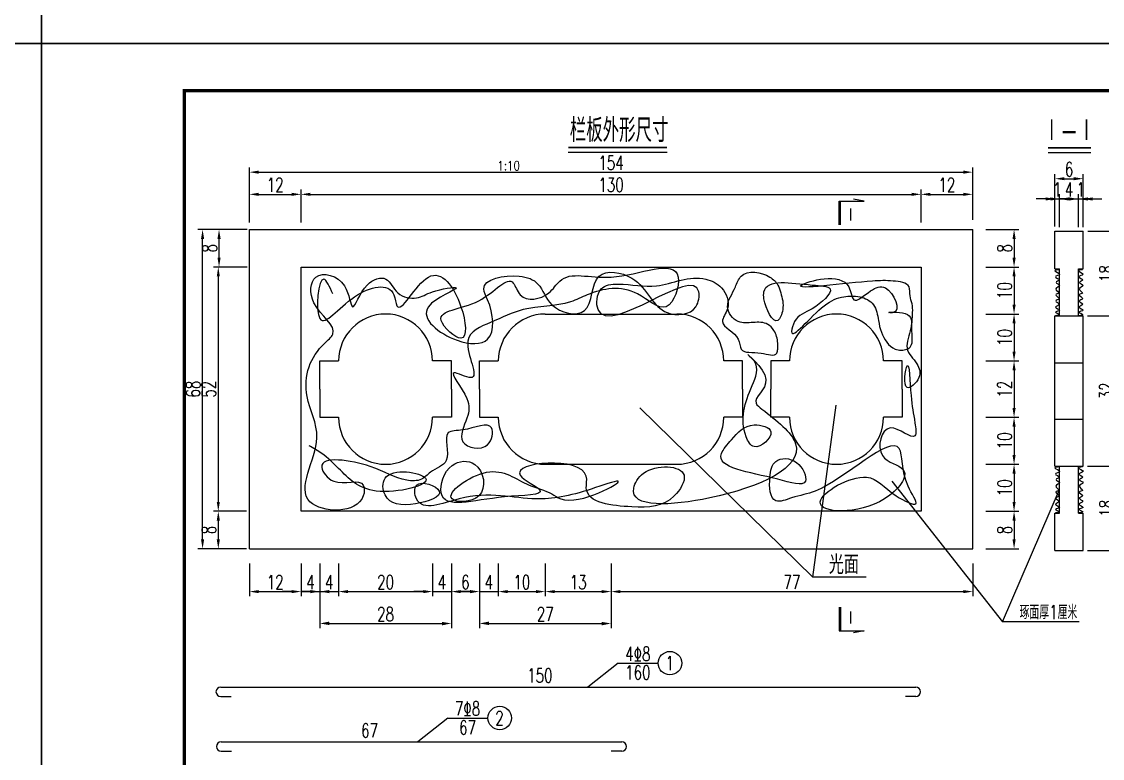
# Model space of a CAD drawing. Header units: millimetres. Extents: x -51 to 12129, y -1309 to -715.
# Drawn here: x 10025.1 to 10255.2, y -1163.9 to -1007 of the extents above; entities that cross this region are included whole.
import ezdxf
from ezdxf.enums import TextEntityAlignment as Align

# ---------------------------------------------------------------- set-up
doc = ezdxf.new("R2010")
doc.units = ezdxf.units.MM
doc.header["$LTSCALE"] = 0.25
for name, color, linetype in [('10', 1, 'Continuous'), ('DIMENSION', 2, 'Continuous'), ('图框', 7, 'Continuous'), ('尺寸标注', 2, 'Continuous'), ('文字', 7, 'Continuous'), ('标注', 4, 'Continuous'), ('钢筋', 6, 'Continuous')]:
    doc.layers.add(name, color=color, linetype=linetype)
doc.layers.add('TEXT', color=7, linetype='Continuous', lineweight=18)
doc.styles.get("Standard").update_dxf_attribs({"font": 'simplex1.shx', "width": 0.7, "bigfont": 'hztxt.shx'})
doc.styles.add('TEXT', font='simplex1.shx', dxfattribs={"width": 0.7, "bigfont": 'hztxt.shx'})
doc.dimstyles.new('比例：1：10', dxfattribs={"dimscale": 0, "dimtxt": 3, "dimasz": 2, "dimexe": 1, "dimexo": 1, "dimgap": 0.5, "dimtad": 1, "dimdec": 1, "dimzin": 9, "dimdsep": 46, "dimtxsty": 'Standard', "dimcen": 0.5, "dimclrd": 256, "dimclre": 256, "dimclrt": 256, "dimadec": 1, "dimazin": 2, "dimtfac": 1, "dimtdec": 1, "dimtix": 1, "dimtmove": 2, "dimatfit": 3, "dimfxl": 0, "dimtolj": 1, "dimtzin": 0, "dimlwd": -1, "dimlwe": -1, "dimarcsym": 0})

# ---------------------------------------------------------------- blocks, each defined once
blk = doc.blocks.new('DIM')
blk.add_lwpolyline([(-1, -0.1, 0.2, 0, 0), (0, 0, 0, 0, 0)], format="xyseb")
blk = doc.blocks.new('*D1699')
at = {"layer": 'Defpoints', "color": 0}
for p in [(10084.61, -1043.74), (10073.61, -1051.23), (10084.61, -1059.23)]:
    blk.add_point(p, dxfattribs=at)
at = {"layer": '标注'}
for p, q in [((10073.61, -1049.74), (10073.61, -1042.74)), ((10075.61, -1043.74), (10082.61, -1043.74)), ((10084.61, -1049.74), (10084.61, -1042.74))]:
    blk.add_line(p, q, dxfattribs=at)
for points in [[(10075.61, -1043.41), (10075.61, -1044.07), (10073.61, -1043.74)], [(10082.61, -1043.41), (10082.61, -1044.07), (10084.61, -1043.74)]]:
    blk.add_solid(points, dxfattribs=at)
at = {"layer": '标注', "insert": (10079.11, -1041.74), "char_height": 3, "attachment_point": 5}
blk.add_mtext('\\A1;12', dxfattribs=at)
blk = doc.blocks.new('*D1700')
at = {"layer": 'Defpoints', "color": 0}
for p in [(10216.61, -1043.74), (10084.61, -1059.23), (10216.61, -1059.23)]:
    blk.add_point(p, dxfattribs=at)
at = {"layer": '标注'}
for p, q in [((10084.61, -1049.74), (10084.61, -1042.74)), ((10086.61, -1043.74), (10214.61, -1043.74)), ((10216.61, -1049.74), (10216.61, -1042.74))]:
    blk.add_line(p, q, dxfattribs=at)
for points in [[(10086.61, -1043.41), (10086.61, -1044.07), (10084.61, -1043.74)], [(10214.61, -1043.41), (10214.61, -1044.07), (10216.61, -1043.74)]]:
    blk.add_solid(points, dxfattribs=at)
at = {"layer": '标注', "insert": (10150.61, -1041.74), "char_height": 3, "attachment_point": 5}
blk.add_mtext('\\A1;130', dxfattribs=at)
blk = doc.blocks.new('*D1525')
at = {"layer": 'Defpoints', "color": 0}
for p in [(10227.61, -1043.74), (10227.61, -1050.16), (10216.61, -1059.23)]:
    blk.add_point(p, dxfattribs=at)
at = {"layer": '标注'}
for p, q in [((10216.61, -1049.74), (10216.61, -1042.74)), ((10218.61, -1043.74), (10225.61, -1043.74)), ((10227.61, -1049.16), (10227.61, -1042.74))]:
    blk.add_line(p, q, dxfattribs=at)
for points in [[(10218.61, -1043.41), (10218.61, -1044.07), (10216.61, -1043.74)], [(10225.61, -1043.41), (10225.61, -1044.07), (10227.61, -1043.74)]]:
    blk.add_solid(points, dxfattribs=at)
at = {"layer": '标注', "insert": (10222.11, -1041.74), "char_height": 3, "attachment_point": 5}
blk.add_mtext('\\A1;12', dxfattribs=at)
blk = doc.blocks.new('*D1526')
at = {"layer": 'Defpoints', "color": 0}
for p in [(10227.61, -1039.02), (10073.61, -1051.23), (10227.61, -1051.23)]:
    blk.add_point(p, dxfattribs=at)
at = {"layer": '标注'}
for p, q in [((10073.61, -1045.02), (10073.61, -1038.02)), ((10075.61, -1039.02), (10225.61, -1039.02)), ((10227.61, -1045.02), (10227.61, -1038.02))]:
    blk.add_line(p, q, dxfattribs=at)
for points in [[(10075.61, -1038.68), (10075.61, -1039.35), (10073.61, -1039.02)], [(10225.61, -1038.68), (10225.61, -1039.35), (10227.61, -1039.02)]]:
    blk.add_solid(points, dxfattribs=at)
at = {"layer": '标注', "insert": (10150.61, -1037.02), "char_height": 3, "attachment_point": 5}
blk.add_mtext('\\A1;154', dxfattribs=at)
blk = doc.blocks.new('*D1701')
at = {"layer": 'Defpoints', "color": 0}
for p in [(10067.15, -1051.23), (10091.06, -1051.23), (10091.06, -1059.23)]:
    blk.add_point(p, dxfattribs=at)
at = {"layer": '标注'}
for p, q in [((10073.15, -1051.23), (10066.15, -1051.23)), ((10067.15, -1057.23), (10067.15, -1053.23)), ((10073.15, -1059.23), (10066.15, -1059.23))]:
    blk.add_line(p, q, dxfattribs=at)
for points in [[(10066.82, -1053.23), (10067.49, -1053.23), (10067.15, -1051.23)], [(10066.82, -1057.23), (10067.49, -1057.23), (10067.15, -1059.23)]]:
    blk.add_solid(points, dxfattribs=at)
at = {"layer": '标注', "insert": (10065.15, -1055.23), "char_height": 3, "attachment_point": 5, "rotation": 90}
blk.add_mtext('\\A1;8', dxfattribs=at)
blk = doc.blocks.new('*D1702')
at = {"layer": 'Defpoints', "color": 0}
for p in [(10088.86, -1059.23), (10066.99, -1111.23), (10088.86, -1111.23)]:
    blk.add_point(p, dxfattribs=at)
at = {"layer": '标注'}
for p, q in [((10072.99, -1059.23), (10065.99, -1059.23)), ((10066.99, -1061.23), (10066.99, -1109.23)), ((10072.99, -1111.23), (10065.99, -1111.23))]:
    blk.add_line(p, q, dxfattribs=at)
for points in [[(10066.66, -1061.23), (10067.33, -1061.23), (10066.99, -1059.23)], [(10066.66, -1109.23), (10067.33, -1109.23), (10066.99, -1111.23)]]:
    blk.add_solid(points, dxfattribs=at)
at = {"layer": '标注', "insert": (10064.99, -1085.23), "char_height": 3, "attachment_point": 5, "rotation": 90}
blk.add_mtext('\\A1;52', dxfattribs=at)
blk = doc.blocks.new('*D1527')
at = {"layer": 'Defpoints', "color": 0}
for p in [(10088.86, -1111.23), (10066.99, -1119.23), (10091.54, -1119.23)]:
    blk.add_point(p, dxfattribs=at)
at = {"layer": '标注'}
for p, q in [((10072.99, -1111.23), (10065.99, -1111.23)), ((10066.99, -1113.23), (10066.99, -1117.23)), ((10072.99, -1119.23), (10065.99, -1119.23))]:
    blk.add_line(p, q, dxfattribs=at)
for points in [[(10066.66, -1113.23), (10067.33, -1113.23), (10066.99, -1111.23)], [(10066.66, -1117.23), (10067.33, -1117.23), (10066.99, -1119.23)]]:
    blk.add_solid(points, dxfattribs=at)
at = {"layer": '标注', "insert": (10064.99, -1115.23), "char_height": 3, "attachment_point": 5, "rotation": 90}
blk.add_mtext('\\A1;8', dxfattribs=at)
blk = doc.blocks.new('*D1703')
at = {"layer": 'Defpoints', "color": 0}
for p in [(10063.65, -1051.23), (10078.8, -1051.23), (10078.8, -1119.23)]:
    blk.add_point(p, dxfattribs=at)
at = {"layer": '标注'}
for p, q in [((10069.65, -1051.23), (10062.65, -1051.23)), ((10063.65, -1117.23), (10063.65, -1053.23)), ((10069.65, -1119.23), (10062.65, -1119.23))]:
    blk.add_line(p, q, dxfattribs=at)
for points in [[(10063.31, -1053.23), (10063.98, -1053.23), (10063.65, -1051.23)], [(10063.31, -1117.23), (10063.98, -1117.23), (10063.65, -1119.23)]]:
    blk.add_solid(points, dxfattribs=at)
at = {"layer": '标注', "insert": (10061.65, -1085.23), "char_height": 3, "attachment_point": 5, "rotation": 90}
blk.add_mtext('\\A1;68', dxfattribs=at)
blk = doc.blocks.new('*D1704')
at = {"layer": 'Defpoints', "color": 0}
for p in [(10084.61, -1111.23), (10073.61, -1119.23), (10084.61, -1128.34)]:
    blk.add_point(p, dxfattribs=at)
at = {"layer": '标注'}
for p, q in [((10073.61, -1122.34), (10073.61, -1129.34)), ((10084.61, -1122.34), (10084.61, -1129.34)), ((10075.61, -1128.34), (10082.61, -1128.34))]:
    blk.add_line(p, q, dxfattribs=at)
for points in [[(10075.61, -1128.01), (10075.61, -1128.68), (10073.61, -1128.34)], [(10082.61, -1128.01), (10082.61, -1128.68), (10084.61, -1128.34)]]:
    blk.add_solid(points, dxfattribs=at)
at = {"layer": '标注', "insert": (10079.11, -1126.34), "char_height": 3, "attachment_point": 5}
blk.add_mtext('\\A1;12', dxfattribs=at)
blk = doc.blocks.new('*D1705')
at = {"layer": 'Defpoints', "color": 0}
for p in [(10088.61, -1091.23), (10084.61, -1111.23), (10088.61, -1128.34)]:
    blk.add_point(p, dxfattribs=at)
at = {"layer": '标注'}
for p, q in [((10084.61, -1122.34), (10084.61, -1129.34)), ((10088.61, -1122.34), (10088.61, -1129.34)), ((10082.61, -1128.34), (10080.61, -1128.34)), ((10084.61, -1128.34), (10088.61, -1128.34)), ((10090.61, -1128.34), (10092.61, -1128.34))]:
    blk.add_line(p, q, dxfattribs=at)
for points in [[(10082.61, -1128.01), (10082.61, -1128.68), (10084.61, -1128.34)], [(10090.61, -1128.01), (10090.61, -1128.68), (10088.61, -1128.34)]]:
    blk.add_solid(points, dxfattribs=at)
at = {"layer": '标注', "insert": (10086.61, -1126.34), "char_height": 3, "attachment_point": 5}
blk.add_mtext('\\A1;4', dxfattribs=at)
blk = doc.blocks.new('*D1706')
at = {"layer": 'Defpoints', "color": 0}
for p in [(10088.61, -1091.23), (10092.61, -1091.23), (10092.61, -1128.34)]:
    blk.add_point(p, dxfattribs=at)
at = {"layer": '标注'}
for p, q in [((10088.61, -1122.34), (10088.61, -1129.34)), ((10092.61, -1122.34), (10092.61, -1129.34)), ((10086.61, -1128.34), (10084.61, -1128.34)), ((10088.61, -1128.34), (10092.61, -1128.34)), ((10094.61, -1128.34), (10096.61, -1128.34))]:
    blk.add_line(p, q, dxfattribs=at)
for points in [[(10086.61, -1128.01), (10086.61, -1128.68), (10088.61, -1128.34)], [(10094.61, -1128.01), (10094.61, -1128.68), (10092.61, -1128.34)]]:
    blk.add_solid(points, dxfattribs=at)
at = {"layer": '标注', "insert": (10090.61, -1126.34), "char_height": 3, "attachment_point": 5}
blk.add_mtext('\\A1;4', dxfattribs=at)
blk = doc.blocks.new('*D1707')
at = {"layer": 'Defpoints', "color": 0}
for p in [(10092.61, -1091.23), (10112.61, -1091.23), (10112.61, -1128.34)]:
    blk.add_point(p, dxfattribs=at)
at = {"layer": '标注'}
for p, q in [((10092.61, -1122.34), (10092.61, -1129.34)), ((10112.61, -1122.34), (10112.61, -1129.34)), ((10094.61, -1128.34), (10110.61, -1128.34))]:
    blk.add_line(p, q, dxfattribs=at)
for points in [[(10094.61, -1128.01), (10094.61, -1128.68), (10092.61, -1128.34)], [(10110.61, -1128.01), (10110.61, -1128.68), (10112.61, -1128.34)]]:
    blk.add_solid(points, dxfattribs=at)
at = {"layer": '标注', "insert": (10102.61, -1126.34), "char_height": 3, "attachment_point": 5}
blk.add_mtext('\\A1;20', dxfattribs=at)
blk = doc.blocks.new('*D1708')
at = {"layer": 'Defpoints', "color": 0}
for p in [(10112.61, -1091.23), (10116.61, -1091.23), (10116.61, -1128.34)]:
    blk.add_point(p, dxfattribs=at)
at = {"layer": '标注'}
for p, q in [((10112.61, -1122.34), (10112.61, -1129.34)), ((10116.61, -1122.34), (10116.61, -1129.34)), ((10110.61, -1128.34), (10108.61, -1128.34)), ((10112.61, -1128.34), (10116.61, -1128.34)), ((10118.61, -1128.34), (10120.61, -1128.34))]:
    blk.add_line(p, q, dxfattribs=at)
for points in [[(10110.61, -1128.01), (10110.61, -1128.68), (10112.61, -1128.34)], [(10118.61, -1128.01), (10118.61, -1128.68), (10116.61, -1128.34)]]:
    blk.add_solid(points, dxfattribs=at)
at = {"layer": '标注', "insert": (10114.61, -1126.34), "char_height": 3, "attachment_point": 5}
blk.add_mtext('\\A1;4', dxfattribs=at)
blk = doc.blocks.new('*D1709')
at = {"layer": 'Defpoints', "color": 0}
for p in [(10116.61, -1091.23), (10122.61, -1091.23), (10122.61, -1128.34)]:
    blk.add_point(p, dxfattribs=at)
at = {"layer": '标注'}
for p, q in [((10116.61, -1122.34), (10116.61, -1129.34)), ((10122.61, -1122.34), (10122.61, -1129.34)), ((10118.61, -1128.34), (10120.61, -1128.34))]:
    blk.add_line(p, q, dxfattribs=at)
for points in [[(10118.61, -1128.01), (10118.61, -1128.68), (10116.61, -1128.34)], [(10120.61, -1128.01), (10120.61, -1128.68), (10122.61, -1128.34)]]:
    blk.add_solid(points, dxfattribs=at)
at = {"layer": '标注', "insert": (10119.61, -1126.34), "char_height": 3, "attachment_point": 5}
blk.add_mtext('\\A1;6', dxfattribs=at)
blk = doc.blocks.new('*D1710')
at = {"layer": 'Defpoints', "color": 0}
for p in [(10122.61, -1091.23), (10126.61, -1091.23), (10126.61, -1128.34)]:
    blk.add_point(p, dxfattribs=at)
at = {"layer": '标注'}
for p, q in [((10122.61, -1122.34), (10122.61, -1129.34)), ((10126.61, -1122.34), (10126.61, -1129.34)), ((10120.61, -1128.34), (10118.61, -1128.34)), ((10122.61, -1128.34), (10126.61, -1128.34)), ((10128.61, -1128.34), (10130.61, -1128.34))]:
    blk.add_line(p, q, dxfattribs=at)
for points in [[(10120.61, -1128.01), (10120.61, -1128.68), (10122.61, -1128.34)], [(10128.61, -1128.01), (10128.61, -1128.68), (10126.61, -1128.34)]]:
    blk.add_solid(points, dxfattribs=at)
at = {"layer": '标注', "insert": (10124.61, -1126.34), "char_height": 3, "attachment_point": 5}
blk.add_mtext('\\A1;4', dxfattribs=at)
blk = doc.blocks.new('*D1711')
at = {"layer": 'Defpoints', "color": 0}
for p in [(10126.61, -1091.23), (10136.61, -1091.23), (10136.61, -1128.34)]:
    blk.add_point(p, dxfattribs=at)
at = {"layer": '标注'}
for p, q in [((10126.61, -1122.34), (10126.61, -1129.34)), ((10136.61, -1122.34), (10136.61, -1129.34)), ((10128.61, -1128.34), (10134.61, -1128.34))]:
    blk.add_line(p, q, dxfattribs=at)
for points in [[(10128.61, -1128.01), (10128.61, -1128.68), (10126.61, -1128.34)], [(10134.61, -1128.01), (10134.61, -1128.68), (10136.61, -1128.34)]]:
    blk.add_solid(points, dxfattribs=at)
at = {"layer": '标注', "insert": (10131.61, -1126.34), "char_height": 3, "attachment_point": 5}
blk.add_mtext('\\A1;10', dxfattribs=at)
blk = doc.blocks.new('*D1712')
at = {"layer": 'Defpoints', "color": 0}
for p in [(10136.61, -1091.23), (10150.61, -1101.23), (10150.61, -1128.34)]:
    blk.add_point(p, dxfattribs=at)
at = {"layer": '标注'}
for p, q in [((10136.61, -1122.34), (10136.61, -1129.34)), ((10150.61, -1122.34), (10150.61, -1129.34)), ((10138.61, -1128.34), (10148.61, -1128.34))]:
    blk.add_line(p, q, dxfattribs=at)
for points in [[(10138.61, -1128.01), (10138.61, -1128.68), (10136.61, -1128.34)], [(10148.61, -1128.01), (10148.61, -1128.68), (10150.61, -1128.34)]]:
    blk.add_solid(points, dxfattribs=at)
at = {"layer": '标注', "insert": (10143.61, -1126.34), "char_height": 3, "attachment_point": 5}
blk.add_mtext('\\A1;13', dxfattribs=at)
blk = doc.blocks.new('*D1528')
at = {"layer": 'Defpoints', "color": 0}
for p in [(10088.61, -1091.23), (10116.61, -1119.23), (10116.61, -1135.13)]:
    blk.add_point(p, dxfattribs=at)
at = {"layer": '标注'}
for p, q in [((10088.61, -1129.13), (10088.61, -1136.13)), ((10116.61, -1129.13), (10116.61, -1136.13)), ((10090.61, -1135.13), (10114.61, -1135.13))]:
    blk.add_line(p, q, dxfattribs=at)
for points in [[(10090.61, -1134.79), (10090.61, -1135.46), (10088.61, -1135.13)], [(10114.61, -1134.79), (10114.61, -1135.46), (10116.61, -1135.13)]]:
    blk.add_solid(points, dxfattribs=at)
at = {"layer": '标注', "insert": (10102.61, -1133.13), "char_height": 3, "attachment_point": 5}
blk.add_mtext('\\A1;28', dxfattribs=at)
blk = doc.blocks.new('*D1713')
at = {"layer": 'Defpoints', "color": 0}
for p in [(10122.61, -1091.23), (10150.61, -1101.23), (10150.61, -1135.13)]:
    blk.add_point(p, dxfattribs=at)
at = {"layer": '标注'}
for p, q in [((10122.61, -1129.13), (10122.61, -1136.13)), ((10150.61, -1129.13), (10150.61, -1136.13)), ((10124.61, -1135.13), (10148.61, -1135.13))]:
    blk.add_line(p, q, dxfattribs=at)
for points in [[(10124.61, -1134.79), (10124.61, -1135.46), (10122.61, -1135.13)], [(10148.61, -1134.79), (10148.61, -1135.46), (10150.61, -1135.13)]]:
    blk.add_solid(points, dxfattribs=at)
at = {"layer": '标注', "insert": (10136.61, -1133.13), "char_height": 3, "attachment_point": 5}
blk.add_mtext('\\A1;27', dxfattribs=at)
blk = doc.blocks.new('*D1714')
at = {"layer": 'Defpoints', "color": 0}
for p in [(10150.61, -1119.23), (10227.61, -1119.23), (10227.61, -1128.34)]:
    blk.add_point(p, dxfattribs=at)
at = {"layer": '标注'}
for p, q in [((10150.61, -1122.34), (10150.61, -1129.34)), ((10227.61, -1122.34), (10227.61, -1129.34)), ((10152.61, -1128.34), (10225.61, -1128.34))]:
    blk.add_line(p, q, dxfattribs=at)
for points in [[(10152.61, -1128.01), (10152.61, -1128.68), (10150.61, -1128.34)], [(10225.61, -1128.01), (10225.61, -1128.68), (10227.61, -1128.34)]]:
    blk.add_solid(points, dxfattribs=at)
at = {"layer": '标注', "insert": (10189.11, -1126.34), "char_height": 3, "attachment_point": 5}
blk.add_mtext('\\A1;77', dxfattribs=at)
blk = doc.blocks.new('*D1715')
at = {"layer": 'Defpoints', "color": 0}
for p in [(10211.16, -1051.23), (10211.16, -1059.23), (10236.41, -1059.23)]:
    blk.add_point(p, dxfattribs=at)
at = {"layer": '标注'}
for p, q in [((10230.41, -1051.23), (10237.41, -1051.23)), ((10236.41, -1053.23), (10236.41, -1057.23)), ((10230.41, -1059.23), (10237.41, -1059.23))]:
    blk.add_line(p, q, dxfattribs=at)
for points in [[(10236.08, -1053.23), (10236.75, -1053.23), (10236.41, -1051.23)], [(10236.08, -1057.23), (10236.75, -1057.23), (10236.41, -1059.23)]]:
    blk.add_solid(points, dxfattribs=at)
at = {"layer": '标注', "insert": (10234.41, -1055.23), "char_height": 3, "attachment_point": 5, "rotation": 90}
blk.add_mtext('\\A1;8', dxfattribs=at)
blk = doc.blocks.new('*D1716')
at = {"layer": 'Defpoints', "color": 0}
for p in [(10211.16, -1059.23), (10198.61, -1069.23), (10236.41, -1069.23)]:
    blk.add_point(p, dxfattribs=at)
at = {"layer": '标注'}
for p, q in [((10230.41, -1059.23), (10237.41, -1059.23)), ((10236.41, -1061.23), (10236.41, -1067.23)), ((10230.41, -1069.23), (10237.41, -1069.23))]:
    blk.add_line(p, q, dxfattribs=at)
for points in [[(10236.08, -1061.23), (10236.75, -1061.23), (10236.41, -1059.23)], [(10236.08, -1067.23), (10236.75, -1067.23), (10236.41, -1069.23)]]:
    blk.add_solid(points, dxfattribs=at)
at = {"layer": '标注', "insert": (10234.41, -1064.23), "char_height": 3, "attachment_point": 5, "rotation": 90}
blk.add_mtext('\\A1;10', dxfattribs=at)
blk = doc.blocks.new('*D1717')
at = {"layer": 'Defpoints', "color": 0}
for p in [(10198.61, -1069.23), (10198.61, -1079.23), (10236.41, -1079.23)]:
    blk.add_point(p, dxfattribs=at)
at = {"layer": '标注'}
for p, q in [((10230.41, -1069.23), (10237.41, -1069.23)), ((10236.41, -1071.23), (10236.41, -1077.23)), ((10230.41, -1079.23), (10237.41, -1079.23))]:
    blk.add_line(p, q, dxfattribs=at)
for points in [[(10236.08, -1071.23), (10236.75, -1071.23), (10236.41, -1069.23)], [(10236.08, -1077.23), (10236.75, -1077.23), (10236.41, -1079.23)]]:
    blk.add_solid(points, dxfattribs=at)
at = {"layer": '标注', "insert": (10234.41, -1074.23), "char_height": 3, "attachment_point": 5, "rotation": 90}
blk.add_mtext('\\A1;10', dxfattribs=at)
blk = doc.blocks.new('*D1718')
at = {"layer": 'Defpoints', "color": 0}
for p in [(10198.61, -1079.23), (10198.61, -1091.23), (10236.41, -1091.23)]:
    blk.add_point(p, dxfattribs=at)
at = {"layer": '标注'}
for p, q in [((10230.41, -1079.23), (10237.41, -1079.23)), ((10236.41, -1081.23), (10236.41, -1089.23)), ((10230.41, -1091.23), (10237.41, -1091.23))]:
    blk.add_line(p, q, dxfattribs=at)
for points in [[(10236.08, -1081.23), (10236.75, -1081.23), (10236.41, -1079.23)], [(10236.08, -1089.23), (10236.75, -1089.23), (10236.41, -1091.23)]]:
    blk.add_solid(points, dxfattribs=at)
at = {"layer": '标注', "insert": (10234.41, -1085.23), "char_height": 3, "attachment_point": 5, "rotation": 90}
blk.add_mtext('\\A1;12', dxfattribs=at)
blk = doc.blocks.new('*D1719')
at = {"layer": 'Defpoints', "color": 0}
for p in [(10198.61, -1091.23), (10198.61, -1101.23), (10236.41, -1101.23)]:
    blk.add_point(p, dxfattribs=at)
at = {"layer": '标注'}
for p, q in [((10230.41, -1091.23), (10237.41, -1091.23)), ((10236.41, -1093.23), (10236.41, -1099.23)), ((10230.41, -1101.23), (10237.41, -1101.23))]:
    blk.add_line(p, q, dxfattribs=at)
for points in [[(10236.08, -1093.23), (10236.75, -1093.23), (10236.41, -1091.23)], [(10236.08, -1099.23), (10236.75, -1099.23), (10236.41, -1101.23)]]:
    blk.add_solid(points, dxfattribs=at)
at = {"layer": '标注', "insert": (10234.41, -1096.23), "char_height": 3, "attachment_point": 5, "rotation": 90}
blk.add_mtext('\\A1;10', dxfattribs=at)
blk = doc.blocks.new('*D1720')
at = {"layer": 'Defpoints', "color": 0}
for p in [(10198.61, -1101.23), (10209.98, -1111.23), (10236.41, -1111.23)]:
    blk.add_point(p, dxfattribs=at)
at = {"layer": '标注'}
for p, q in [((10230.41, -1101.23), (10237.41, -1101.23)), ((10236.41, -1103.23), (10236.41, -1109.23)), ((10230.41, -1111.23), (10237.41, -1111.23))]:
    blk.add_line(p, q, dxfattribs=at)
for points in [[(10236.08, -1103.23), (10236.75, -1103.23), (10236.41, -1101.23)], [(10236.08, -1109.23), (10236.75, -1109.23), (10236.41, -1111.23)]]:
    blk.add_solid(points, dxfattribs=at)
at = {"layer": '标注', "insert": (10234.41, -1106.23), "char_height": 3, "attachment_point": 5, "rotation": 90}
blk.add_mtext('\\A1;10', dxfattribs=at)
blk = doc.blocks.new('*D1721')
at = {"layer": 'Defpoints', "color": 0}
for p in [(10209.98, -1111.23), (10209.17, -1119.23), (10236.41, -1119.23)]:
    blk.add_point(p, dxfattribs=at)
at = {"layer": '标注'}
for p, q in [((10230.41, -1111.23), (10237.41, -1111.23)), ((10236.41, -1113.23), (10236.41, -1117.23)), ((10230.41, -1119.23), (10237.41, -1119.23))]:
    blk.add_line(p, q, dxfattribs=at)
for points in [[(10236.08, -1113.23), (10236.75, -1113.23), (10236.41, -1111.23)], [(10236.08, -1117.23), (10236.75, -1117.23), (10236.41, -1119.23)]]:
    blk.add_solid(points, dxfattribs=at)
at = {"layer": '标注', "insert": (10234.41, -1115.23), "char_height": 3, "attachment_point": 5, "rotation": 90}
blk.add_mtext('\\A1;8', dxfattribs=at)
blk = doc.blocks.new('*D1722')
at = {"layer": 'Defpoints', "color": 0}
for p in [(10246.12, -1044.73), (10245.12, -1051.61), (10246.12, -1059.61)]:
    blk.add_point(p, dxfattribs=at)
at = {"layer": '标注'}
for p, q in [((10245.12, -1050.61), (10245.12, -1043.73)), ((10246.12, -1050.73), (10246.12, -1043.73)), ((10243.12, -1044.73), (10241.12, -1044.73)), ((10245.12, -1044.73), (10246.12, -1044.73)), ((10248.12, -1044.73), (10250.12, -1044.73))]:
    blk.add_line(p, q, dxfattribs=at)
for points in [[(10243.12, -1044.39), (10243.12, -1045.06), (10245.12, -1044.73)], [(10248.12, -1044.39), (10248.12, -1045.06), (10246.12, -1044.73)]]:
    blk.add_solid(points, dxfattribs=at)
at = {"layer": '标注', "insert": (10245.62, -1042.73), "char_height": 3, "attachment_point": 5}
blk.add_mtext('\\A1;1', dxfattribs=at)
blk = doc.blocks.new('*D1529')
at = {"layer": 'Defpoints', "color": 0}
for p in [(10250.12, -1044.73), (10246.12, -1059.61), (10250.12, -1075.32)]:
    blk.add_point(p, dxfattribs=at)
at = {"layer": '标注'}
for p, q in [((10246.12, -1050.73), (10246.12, -1043.73)), ((10250.12, -1050.73), (10250.12, -1043.73)), ((10244.12, -1044.73), (10242.12, -1044.73)), ((10246.12, -1044.73), (10250.12, -1044.73)), ((10252.12, -1044.73), (10254.12, -1044.73))]:
    blk.add_line(p, q, dxfattribs=at)
for points in [[(10244.12, -1044.39), (10244.12, -1045.06), (10246.12, -1044.73)], [(10252.12, -1044.39), (10252.12, -1045.06), (10250.12, -1044.73)]]:
    blk.add_solid(points, dxfattribs=at)
at = {"layer": '标注', "insert": (10248.12, -1042.73), "char_height": 3, "attachment_point": 5}
blk.add_mtext('\\A1;4', dxfattribs=at)
blk = doc.blocks.new('*D1530')
at = {"layer": 'Defpoints', "color": 0}
for p in [(10251.12, -1044.73), (10251.12, -1056.28), (10250.12, -1059.61)]:
    blk.add_point(p, dxfattribs=at)
at = {"layer": '标注'}
for p, q in [((10250.12, -1050.73), (10250.12, -1043.73)), ((10251.12, -1050.73), (10251.12, -1043.73)), ((10248.12, -1044.73), (10246.12, -1044.73)), ((10250.12, -1044.73), (10251.12, -1044.73)), ((10253.12, -1044.73), (10255.12, -1044.73))]:
    blk.add_line(p, q, dxfattribs=at)
for points in [[(10248.12, -1044.39), (10248.12, -1045.06), (10250.12, -1044.73)], [(10253.12, -1044.39), (10253.12, -1045.06), (10251.12, -1044.73)]]:
    blk.add_solid(points, dxfattribs=at)
at = {"layer": '标注', "insert": (10250.62, -1042.73), "char_height": 3, "attachment_point": 5}
blk.add_mtext('\\A1;1', dxfattribs=at)
blk = doc.blocks.new('*D1723')
at = {"layer": 'Defpoints', "color": 0}
for p in [(10251.12, -1040.41), (10245.12, -1051.61), (10251.12, -1051.61)]:
    blk.add_point(p, dxfattribs=at)
at = {"layer": '标注'}
for p, q in [((10245.12, -1046.41), (10245.12, -1039.41)), ((10251.12, -1046.41), (10251.12, -1039.41)), ((10247.12, -1040.41), (10249.12, -1040.41))]:
    blk.add_line(p, q, dxfattribs=at)
for points in [[(10247.12, -1040.08), (10247.12, -1040.74), (10245.12, -1040.41)], [(10249.12, -1040.08), (10249.12, -1040.74), (10251.12, -1040.41)]]:
    blk.add_solid(points, dxfattribs=at)
at = {"layer": '标注', "insert": (10248.12, -1038.41), "char_height": 3, "attachment_point": 5}
blk.add_mtext('\\A1;6', dxfattribs=at)
blk = doc.blocks.new('*D1724')
at = {"layer": 'Defpoints', "color": 0}
for p in [(10251.12, -1051.61), (10248.12, -1069.61), (10258.07, -1069.61)]:
    blk.add_point(p, dxfattribs=at)
at = {"layer": '标注'}
for p, q in [((10252.12, -1051.61), (10259.07, -1051.61)), ((10258.07, -1053.61), (10258.07, -1067.61)), ((10252.07, -1069.61), (10259.07, -1069.61))]:
    blk.add_line(p, q, dxfattribs=at)
for points in [[(10257.73, -1053.61), (10258.4, -1053.61), (10258.07, -1051.61)], [(10257.73, -1067.61), (10258.4, -1067.61), (10258.07, -1069.61)]]:
    blk.add_solid(points, dxfattribs=at)
at = {"layer": '标注', "insert": (10256.07, -1060.61), "char_height": 3, "attachment_point": 5, "rotation": 90}
blk.add_mtext('\\A1;18', dxfattribs=at)
blk = doc.blocks.new('*D1725')
at = {"layer": 'Defpoints', "color": 0}
for p in [(10248.12, -1069.61), (10248.12, -1101.61), (10258.07, -1101.61)]:
    blk.add_point(p, dxfattribs=at)
at = {"layer": '标注'}
for p, q in [((10252.07, -1069.61), (10259.07, -1069.61)), ((10258.07, -1071.61), (10258.07, -1099.61)), ((10252.07, -1101.61), (10259.07, -1101.61))]:
    blk.add_line(p, q, dxfattribs=at)
for points in [[(10257.73, -1071.61), (10258.4, -1071.61), (10258.07, -1069.61)], [(10257.73, -1099.61), (10258.4, -1099.61), (10258.07, -1101.61)]]:
    blk.add_solid(points, dxfattribs=at)
at = {"layer": '标注', "insert": (10256.07, -1085.61), "char_height": 3, "attachment_point": 5, "rotation": 90}
blk.add_mtext('\\A1;32', dxfattribs=at)
blk = doc.blocks.new('*D1726')
at = {"layer": 'Defpoints', "color": 0}
for p in [(10248.12, -1101.61), (10249.79, -1119.61), (10258.07, -1119.61)]:
    blk.add_point(p, dxfattribs=at)
at = {"layer": '标注'}
for p, q in [((10252.07, -1101.61), (10259.07, -1101.61)), ((10258.07, -1103.61), (10258.07, -1117.61)), ((10252.07, -1119.61), (10259.07, -1119.61))]:
    blk.add_line(p, q, dxfattribs=at)
for points in [[(10257.73, -1103.61), (10258.4, -1103.61), (10258.07, -1101.61)], [(10257.73, -1117.61), (10258.4, -1117.61), (10258.07, -1119.61)]]:
    blk.add_solid(points, dxfattribs=at)
at = {"layer": '标注', "insert": (10256.07, -1110.61), "char_height": 3, "attachment_point": 5, "rotation": 90}
blk.add_mtext('\\A1;18', dxfattribs=at)
blk = doc.blocks.new('*D1531')
at = {"layer": 'Defpoints', "color": 0}
for p in [(10147.56, -1051.23), (10265.4, -1051.23), (10283.85, -1119.23)]:
    blk.add_point(p, dxfattribs=at)
at = {"layer": '标注'}
for p, q in [((10259.4, -1051.23), (10266.4, -1051.23)), ((10265.4, -1117.23), (10265.4, -1053.23)), ((10271.4, -1119.23), (10264.4, -1119.23))]:
    blk.add_line(p, q, dxfattribs=at)
for points in [[(10265.06, -1053.23), (10265.73, -1053.23), (10265.4, -1051.23)], [(10265.06, -1117.23), (10265.73, -1117.23), (10265.4, -1119.23)]]:
    blk.add_solid(points, dxfattribs=at)
at = {"layer": '标注', "insert": (10263.4, -1085.23), "char_height": 3, "attachment_point": 5, "rotation": 90}
blk.add_mtext('\\A1;68', dxfattribs=at)
blk = doc.blocks.new('*D1532')
at = {"layer": 'Defpoints', "color": 0}
for p in [(10281.9, -1145.38), (10145.61, -1148.38), (10269.42, -1148.38)]:
    blk.add_point(p, dxfattribs=at)
at = {"layer": '标注'}
for p, q in [((10269.42, -1143.38), (10269.42, -1141.38)), ((10275.42, -1145.38), (10268.42, -1145.38)), ((10269.42, -1145.38), (10269.42, -1148.38)), ((10263.42, -1148.38), (10270.42, -1148.38)), ((10269.42, -1150.38), (10269.42, -1152.38))]:
    blk.add_line(p, q, dxfattribs=at)
for points in [[(10269.09, -1143.38), (10269.76, -1143.38), (10269.42, -1145.38)], [(10269.09, -1150.38), (10269.76, -1150.38), (10269.42, -1148.38)]]:
    blk.add_solid(points, dxfattribs=at)
at = {"layer": '标注', "insert": (10267.42, -1146.88), "char_height": 3, "attachment_point": 5, "rotation": 90}
blk.add_mtext('\\A1;3', dxfattribs=at)
blk = doc.blocks.new('123')
at = {"layer": '图框', "color": 2}
blk.add_lwpolyline([(369.33, -1011.65), (369.33, -714.65), (-50.67, -714.65), (-50.67, -1011.65)], close=True, dxfattribs=at)

msp = doc.modelspace()

# ---------------------------------------------------------------- linework, layer by layer
for p, q in [((10073.60891, -1048.72868), (10073.60891, -1039.92047)), ((10227.60891, -1048.72868), (10227.60891, -1039.92047)), ((10245.11745, -1049.10502), (10245.11745, -1041.77177)), ((10251.11745, -1049.10502), (10251.11745, -1041.77177)), ((10216.60891, -1048.72868), (10216.60891, -1045.10079)), ((10246.11745, -1049.10502), (10246.11745, -1046.16162)), ((10250.11745, -1049.10502), (10250.11745, -1046.16162)), ((10253.61745, -1101.61087), (10256.9031, -1101.61087)), ((10253.61745, -1119.61087), (10256.9031, -1119.61087)), ((10088.60891, -1127.11638), (10088.60891, -1136.1275)), ((10116.60891, -1127.11638), (10116.60891, -1136.1275)), ((10122.60891, -1127.11638), (10122.60891, -1136.1275)), ((10150.60891, -1127.11638), (10150.60891, -1136.1275)), ((10090.60891, -1135.1275), (10114.60891, -1135.1275)), ((10124.60891, -1135.1275), (10148.60891, -1135.1275))]:
    msp.add_line(p, q)
at = {"const_width": 0.7}
msp.add_lwpolyline([(10439.75412, -1021.65471), (10059.75412, -1021.65471), (10059.75412, -1298.65471), (10439.75412, -1298.65471)], close=True, dxfattribs=at)
at = {"end_tangent": (0.419372466, -0.907814262)}
msp.add_spline([(10091.34826, -1064.93959), (10089.45726, -1061.79078), (10088.61681, -1070.18761), (10095.97072, -1065.56936), (10104.37519, -1065.14952), (10105.00552, -1067.45864), (10111.7291, -1061.37094), (10118.66279, -1067.66856), (10118.66279, -1074.38602), (10114.46055, -1070.60745), (10122.4448, -1066.40904), (10129.79871, -1062.63046), (10131.26949, -1065.14952), (10137.36273, -1064.72967), (10139.67395, -1062.21062), (10150.59976, -1061.37094), (10164.88736, -1061.37094), (10162.36602, -1067.66856), (10156.27278, -1064.93959), (10145.55708, -1065.14952), (10141.98518, -1066.61896), (10131.89982, -1068.29832), (10124.96614, -1071.02729), (10120.13357, -1075.01578), (10120.7639, -1082.78285), (10117.192, -1081.73325), (10119.92345, -1087.19119), (10119.92345, -1091.3896), (10119.08301, -1096.4277), (10124.3358, -1097.05746), (10125.17624, -1093.48881), (10119.08301, -1093.90865), (10115.93133, -1094.53841), (10115.51111, -1100.41619), (10112.14932, -1102.93524), (10110.25831, -1104.40468), (10107.10664, -1104.6146), (10099.33251, -1101.67571), (10089.03703, -1101.88563), (10091.55838, -1104.82452), (10097.86173, -1105.6642), (10097.86173, -1107.97333), (10086.5157, -1109.23286), (10087.98648, -1095.58801), (10085.88536, -1086.77134), (10086.30558, -1080.47372), (10089.66737, -1075.43562), (10091.34826, -1073.54634), (10087.35615, -1066.82888), (10087.77637, -1061.37094), (10093.8696, -1063.26023), (10095.5505, -1067.66856), (10098.70217, -1063.0503), (10102.6943, -1061.79078), (10105.21564, -1064.72967), (10109.20775, -1065.77927), (10112.56954, -1064.51975), (10117.61223, -1063.68007), (10111.7291, -1067.66856), (10117.82234, -1074.80587), (10124.3358, -1074.59594), (10124.3358, -1066.19912), (10123.49536, -1063.88999), (10131.05937, -1061.16102), (10135.0515, -1062.84039), (10137.99306, -1067.24872), (10144.92674, -1068.50824), (10148.07842, -1061.16102), (10155.0121, -1061.58086), (10159.00423, -1065.77927), (10162.57613, -1068.92809), (10168.66937, -1067.66856), (10169.2997, -1064.51975), (10147.86831, -1068.29832), (10148.49865, -1063.88999), (10152.07054, -1062.84039), (10160.2649, -1063.26023), (10165.51769, -1062.0007), (10170.77048, -1061.79078), (10174.13227, -1063.68007), (10175.39294, -1068.0884), (10174.34238, -1070.81737), (10177.70417, -1074.59594), (10178.33451, -1076.69515), (10182.53674, -1077.53484), (10185.89852, -1077.53484), (10186.10864, -1076.69515), (10186.10864, -1075.43562), (10185.26819, -1072.70666), (10184.00752, -1071.44713), (10180.85585, -1071.02729), (10177.70417, -1070.81737), (10175.39294, -1067.66856), (10176.02328, -1065.56936), (10177.07383, -1063.47015), (10178.33451, -1061.16102), (10184.42774, -1061.37094), (10186.10864, -1063.0503), (10186.73897, -1064.72967), (10187.15919, -1068.29832), (10186.10864, -1070.60745), (10183.16708, -1065.9892), (10183.16708, -1064.51975), (10193.46254, -1063.0503), (10197.24456, -1063.88999), (10193.46254, -1068.0884), (10189.68053, -1070.81737), (10189.0502, -1072.91658), (10195.98388, -1067.45864), (10200.18612, -1065.56936), (10203.5479, -1065.56936), (10206.48947, -1067.24872), (10207.54003, -1070.60745), (10208.17037, -1073.1265), (10211.11193, -1076.69515), (10213.63327, -1076.69515), (10214.2636, -1076.27531), (10214.68382, -1073.54634), (10214.68382, -1070.81737), (10214.68382, -1067.0388), (10214.2636, -1065.35943), (10214.05349, -1063.47015), (10210.69171, -1062.21062), (10206.27936, -1062.21062), (10191.15132, -1063.0503), (10201.23668, -1063.47015), (10202.28724, -1066.19912), (10205.85914, -1064.30983), (10209.01081, -1063.68007), (10210.69171, -1068.92809), (10209.85125, -1068.92809), (10213.21304, -1069.13801), (10213.63327, -1076.48523), (10215.73438, -1079.84396), (10216.15461, -1082.78285), (10213.63327, -1084.88206), (10213.63327, -1080.26381), (10214.47372, -1086.56142), (10215.31416, -1092.4392), (10215.31416, -1095.16817), (10210.06137, -1093.48881), (10208.38047, -1099.36659), (10212.79282, -1102.30548), (10208.8007, -1108.6031), (10195.14344, -1109.23286), (10205.01868, -1103.98484), (10211.32204, -1107.97333), (10215.52428, -1109.6527), (10213.84338, -1105.87413), (10211.95237, -1097.89714), (10194.09288, -1106.92373), (10189.0502, -1108.39317), (10185.68841, -1109.02294), (10184.42774, -1103.98484), (10185.68841, -1100.62611), (10190.10075, -1100.83603), (10191.99176, -1104.82452), (10186.10864, -1104.40468), (10174.13227, -1098.94675), (10176.23339, -1096.00785), (10181.06595, -1092.85904), (10184.63786, -1094.32849), (10181.06595, -1097.4773), (10179.38507, -1095.3781), (10180.64573, -1084.46222), (10181.06595, -1079.2142), (10179.80529, -1077.95468), (10183.5873, -1083.20269), (10181.48618, -1088.24079), (10182.74685, -1089.50031), (10189.89065, -1096.84754), (10171.61093, -1108.39317), (10155.43233, -1106.29397), (10157.53345, -1103.14516), (10166.14802, -1103.565), (10164.04691, -1107.97333), (10155.0121, -1110.28246), (10145.34697, -1106.29397), (10145.34697, -1103.77492), (10131.26949, -1103.565), (10135.47172, -1106.71381), (10127.9077, -1108.18326), (10114.46055, -1107.34357), (10116.77178, -1101.46579), (10121.60435, -1101.25587), (10122.4448, -1107.97333), (10116.77178, -1108.6031), (10124.12568, -1102.93524), (10133.16049, -1105.6642), (10137.99306, -1107.55349), (10139.88407, -1108.6031), (10152.07054, -1104.82452), (10146.39753, -1106.50389), (10134.63128, -1108.6031), (10118.24256, -1108.6031), (10109.20775, -1108.6031), (10109.20775, -1105.6642), (10114.04032, -1106.92373), (10108.99765, -1109.6527), (10102.48418, -1107.76342), (10102.48418, -1104.19476), (10111.09876, -1104.19476), (10100.59318, -1106.92373), (10092.60894, -1102.09555), (10089.03703, -1098.94675), (10086.30558, -1097.26738)], degree=3, dxfattribs=at)
for points in [[(10245.98832, -1059.79591), (10245.12693, -1060.02041), (10246.10067, -1060.76876), (10245.20184, -1061.33002), (10246.02577, -1061.96612), (10245.35164, -1062.48996), (10246.10067, -1063.16347), (10245.27674, -1063.8744), (10245.95087, -1064.80984), (10245.27674, -1065.10918), (10245.98832, -1065.96978), (10245.27674, -1066.4562), (10246.02577, -1067.12971), (10245.23929, -1067.76581), (10246.10067, -1068.40191), (10245.23929, -1068.85091), (10246.02577, -1069.29992), (10245.20184, -1069.59926)], [(10250.98832, -1059.79591), (10250.12693, -1060.02041), (10251.10067, -1060.76876), (10250.20184, -1061.33002), (10251.02577, -1061.96612), (10250.35164, -1062.48996), (10251.10067, -1063.16347), (10250.27674, -1063.8744), (10250.95087, -1064.80984), (10250.27674, -1065.10918), (10250.98832, -1065.96978), (10250.27674, -1066.4562), (10251.02577, -1067.12971), (10250.23929, -1067.76581), (10251.10067, -1068.40191), (10250.23929, -1068.85091), (10251.02577, -1069.29992), (10250.20184, -1069.59926)], [(10245.98832, -1101.79591), (10245.12693, -1102.02041), (10246.10067, -1102.76876), (10245.20184, -1103.33002), (10246.02577, -1103.96612), (10245.35164, -1104.48996), (10246.10067, -1105.16347), (10245.27674, -1105.8744), (10245.95087, -1106.80984), (10245.27674, -1107.10918), (10245.98832, -1107.96978), (10245.27674, -1108.4562), (10246.02577, -1109.12971), (10245.23929, -1109.76581), (10246.10067, -1110.40191), (10245.23929, -1110.85091), (10246.02577, -1111.29992), (10245.20184, -1111.59926)], [(10250.98832, -1101.79591), (10250.12693, -1102.02041), (10251.10067, -1102.76876), (10250.20184, -1103.33002), (10251.02577, -1103.96612), (10250.35164, -1104.48996), (10251.10067, -1105.16347), (10250.27674, -1105.8744), (10250.95087, -1106.80984), (10250.27674, -1107.10918), (10250.98832, -1107.96978), (10250.27674, -1108.4562), (10251.02577, -1109.12971), (10250.23929, -1109.76581), (10251.10067, -1110.40191), (10250.23929, -1110.85091), (10251.02577, -1111.29992), (10250.20184, -1111.59926)]]:
    msp.add_spline(points, degree=3)
at = {"layer": '10', "linetype": 'Continuous'}
for p, q in [((10073.60891, -1119.22868), (10073.60891, -1051.22868)), ((10073.60891, -1051.22868), (10227.60891, -1051.22868)), ((10227.60891, -1119.22868), (10227.60891, -1051.22868)), ((10245.11745, -1059.61087), (10245.11745, -1051.61087)), ((10245.11745, -1051.61087), (10251.11745, -1051.61087)), ((10251.11745, -1059.61087), (10251.11745, -1051.61087)), ((10245.11745, -1059.61087), (10246.11745, -1059.61087)), ((10246.11745, -1069.61087), (10246.11745, -1059.61087)), ((10250.11745, -1069.61087), (10250.11745, -1059.61087)), ((10250.11745, -1059.61087), (10251.11745, -1059.61087)), ((10245.11745, -1101.61087), (10245.11745, -1069.61087)), ((10245.11745, -1069.61087), (10251.11745, -1069.61087)), ((10251.11745, -1101.61087), (10251.11745, -1069.61087)), ((10245.11745, -1079.61087), (10251.11745, -1079.61087)), ((10245.11745, -1091.61087), (10251.11745, -1091.61087)), ((10245.11745, -1101.61087), (10251.11745, -1101.61087)), ((10246.11745, -1111.61087), (10246.11745, -1101.61087)), ((10250.11745, -1111.61087), (10250.11745, -1101.61087)), ((10245.11745, -1119.61087), (10245.11745, -1111.61087)), ((10245.11745, -1111.61087), (10246.11745, -1111.61087)), ((10250.11745, -1111.61087), (10251.11745, -1111.61087)), ((10251.11745, -1119.61087), (10251.11745, -1111.61087)), ((10073.60891, -1119.22868), (10227.60891, -1119.22868)), ((10245.11745, -1119.61087), (10251.11745, -1119.61087))]:
    msp.add_line(p, q, dxfattribs=at)
at = {"layer": 'DIMENSION', "color": 6}
for p, q in [((10084.60891, -1059.22868), (10216.60891, -1059.22868)), ((10084.60891, -1111.22868), (10084.60891, -1059.22868)), ((10216.60891, -1059.22868), (10216.60891, -1111.22868)), ((10136.60891, -1069.22868), (10164.60891, -1069.22868)), ((10088.60891, -1085.22868), (10088.60891, -1079.22868)), ((10088.60891, -1079.22868), (10092.60891, -1079.22868)), ((10116.60891, -1079.22868), (10112.60891, -1079.22868)), ((10116.60891, -1085.22868), (10116.60891, -1079.22868)), ((10122.60891, -1085.22868), (10122.60891, -1079.22868)), ((10122.60891, -1079.22868), (10126.60891, -1079.22868)), ((10178.60891, -1079.22868), (10174.60891, -1079.22868)), ((10178.60891, -1085.22868), (10178.60891, -1079.22868)), ((10184.60891, -1079.22868), (10184.60891, -1085.22868)), ((10188.60891, -1079.22868), (10184.60891, -1079.22868)), ((10212.60891, -1079.22868), (10208.60891, -1079.22868)), ((10212.60891, -1085.22868), (10212.60891, -1079.22868)), ((10088.60891, -1085.22868), (10088.60891, -1091.22868)), ((10116.60891, -1085.22868), (10116.60891, -1091.22868)), ((10122.60891, -1085.22868), (10122.60891, -1091.22868)), ((10178.60891, -1085.22868), (10178.60891, -1091.22868)), ((10184.60891, -1091.22868), (10184.60891, -1085.22868)), ((10212.60891, -1085.22868), (10212.60891, -1091.22868)), ((10088.60891, -1091.22868), (10092.60891, -1091.22868)), ((10116.60891, -1091.22868), (10112.60891, -1091.22868)), ((10122.60891, -1091.22868), (10126.60891, -1091.22868)), ((10178.60891, -1091.22868), (10174.60891, -1091.22868)), ((10188.60891, -1091.22868), (10184.60891, -1091.22868)), ((10212.60891, -1091.22868), (10208.60891, -1091.22868)), ((10136.60891, -1101.22868), (10164.60891, -1101.22868)), ((10216.60891, -1111.22868), (10084.60891, -1111.22868))]:
    msp.add_line(p, q, dxfattribs=at)
for centre, start, end in [((10102.60891, -1079.22868), 90, 180), ((10102.60891, -1079.22868), 0, 90), ((10136.60891, -1079.22868), 90, 180), ((10164.60891, -1079.22868), 0, 90), ((10198.60891, -1079.22868), 0, 180), ((10102.60891, -1091.22868), 180, 270), ((10102.60891, -1091.22868), 270, 0), ((10136.60891, -1091.22868), 180, 270), ((10164.60891, -1091.22868), 270, 0), ((10198.60891, -1091.22868), 180, 0)]:
    msp.add_arc(centre, 10, start, end, dxfattribs=at)
at = {"layer": '文字'}
for p, q in [((10141.50535, -1034.76299), (10162.52163, -1034.76299)), ((10243.66213, -1034.84195), (10252.78919, -1034.84195))]:
    msp.add_line(p, q, dxfattribs=at)
at = {"layer": '文字', "const_width": 0.4}
for points in [[(10141.50535, -1033.76299), (10162.52163, -1033.76299)], [(10243.66213, -1033.84195), (10252.78919, -1033.84195)]]:
    msp.add_lwpolyline(points, dxfattribs=at)
at = {"layer": '文字'}
for centre in [(10163.14864, -1143.58172), (10126.90648, -1155.26342)]:
    msp.add_circle(centre, 2.5, dxfattribs=at)
at = {"layer": '标注'}
for p, q in [((10156.76151, -1089.18605), (10193.54565, -1125.28559)), ((10193.54565, -1125.28559), (10198.51647, -1088.64891)), ((10210.36227, -1104.79264), (10233.97593, -1134.77195)), ((10233.97593, -1134.77195), (10246.11745, -1106.61087)), ((10204.94856, -1125.28559), (10193.54565, -1125.28559)), ((10250.28704, -1134.77195), (10233.97593, -1134.77195)), ((10152.11573, -1143.58172), (10145.69958, -1148.66246)), ((10152.11573, -1143.58172), (10160.64864, -1143.58172)), ((10115.87358, -1155.26342), (10109.45742, -1160.34416)), ((10115.87358, -1155.26342), (10124.40648, -1155.26342))]:
    msp.add_line(p, q, dxfattribs=at)
at = {"layer": '钢筋'}
for p, q in [((10199.16771, -1045.21683), (10204.46771, -1045.21683)), ((10199.16771, -1050.21683), (10199.16771, -1045.21683)), ((10199.46771, -1050.21683), (10199.46771, -1045.21683)), ((10204.46771, -1045.21683), (10202.23879, -1044.7655)), ((10199.16771, -1131.67384), (10199.16771, -1136.67384)), ((10199.46771, -1131.67384), (10199.46771, -1136.67384)), ((10199.16771, -1136.67384), (10204.46771, -1136.67384)), ((10204.46771, -1136.67384), (10202.23879, -1137.12517)), ((10067.49762, -1148.66246), (10215.49762, -1148.66246)), ((10067.49762, -1150.66246), (10069.72318, -1150.66246)), ((10215.49762, -1150.66246), (10213.27206, -1150.66246)), ((10067.602, -1160.34416), (10152.89143, -1160.34416)), ((10067.602, -1162.34416), (10069.82756, -1162.34416)), ((10152.89143, -1162.34416), (10150.66587, -1162.34416))]:
    msp.add_line(p, q, dxfattribs=at)
for centre, start, end in [((10067.49762, -1149.66246), 90, 270), ((10215.49762, -1149.66246), 270, 90), ((10067.602, -1161.34416), 90, 270), ((10152.89143, -1161.34416), 270, 90)]:
    msp.add_arc(centre, 1, start, end, dxfattribs=at)

# ---------------------------------------------------------------- block references
at = {"xscale": 2, "yscale": 2, "zscale": 2, "rotation": 180}
for p in [(10088.60891, -1135.1275), (10122.60891, -1135.1275)]:
    msp.add_blockref('DIM', p, dxfattribs=at)
at = {"xscale": 2, "yscale": 2, "zscale": 2}
for p in [(10116.60891, -1135.1275), (10150.60891, -1135.1275)]:
    msp.add_blockref('DIM', p, dxfattribs=at)
at = {"layer": '标注'}
for p in [(9660, 0), (10080, 0), (9660, -297), (10080, -297)]:
    msp.add_blockref('123', p, dxfattribs=at)

# ---------------------------------------------------------------- texts
at = {"color": 7, "style": 'TEXT', "width": 0.8}
msp.add_text('1:10', height=2, dxfattribs=at).set_placement((10128.81295, -1037.64347), align=Align.MIDDLE)
at = {"color": 7, "linetype": 'Continuous', "width": 0.8}
msp.add_text('光面', height=4, dxfattribs=at).set_placement((10200.18379, -1122.39226), align=Align.MIDDLE)
at = {"layer": 'TEXT'}
msp.add_text('Ⅰ', height=3, rotation=180, dxfattribs=at).set_placement((10201.61213, -1047.9074), align=Align.MIDDLE)
at = {"layer": 'TEXT', "text_generation_flag": 2}
msp.add_text('Ⅰ', height=3, dxfattribs=at).set_placement((10201.61213, -1133.98327), align=Align.MIDDLE)
at = {"layer": '尺寸标注', "color": 7, "linetype": 'Continuous', "width": 0.7}
msp.add_text('琢面厚1厘米', height=3, dxfattribs=at).set_placement((10243.72731, -1132.5751), align=Align.MIDDLE)
at = {"layer": '尺寸标注', "color": 7, "width": 0.7}
for s, p in [('4%%1318', (10156.30684, -1141.58172)), ('150', (10135.44597, -1146.22104)), ('160', (10156.30684, -1145.58172)), ('7%%1318', (10120.06468, -1153.26342)), ('67', (10099.20382, -1157.90274)), ('67', (10120.06468, -1157.26342))]:
    msp.add_text(s, height=3, dxfattribs=at).set_placement(p, align=Align.MIDDLE)
at = {"layer": '文字', "width": 0.7}
for s, height, p in [('栏板外形尺寸', 5, (10152.32495, -1030.09284)), ('Ⅰ-Ⅰ', 5, (10248.11493, -1030.1718)), ('1', 3, (10163.10194, -1143.6057)), ('2', 3, (10126.85978, -1155.2874))]:
    msp.add_text(s, height=height, dxfattribs=at).set_placement(p, align=Align.MIDDLE_CENTER)

# ---------------------------------------------------------------- dimensions: what is measured, and where the dimension line sits
at = {"layer": '标注'}
for base, p1, p2, picture, middle in [((10227.60891, -1039.01632), (10073.60891, -1051.22868), (10227.60891, -1051.22868), '*D1526', (10150.60891, -1037.01632)), ((10251.11745, -1040.41116), (10245.11745, -1051.61087), (10251.11745, -1051.61087), '*D1723', (10248.11745, -1038.41116)), ((10246.11745, -1044.72811), (10245.11745, -1051.61087), (10246.11745, -1059.61087), '*D1722', (10245.61745, -1042.72811)), ((10250.11745, -1044.72811), (10246.11745, -1059.61087), (10250.11745, -1075.32017), '*D1529', (10248.11745, -1042.72811)), ((10251.11745, -1044.72811), (10250.11745, -1059.61087), (10251.11745, -1056.28175), '*D1530', (10250.61745, -1042.72811)), ((10088.60891, -1128.3428), (10084.60891, -1111.22868), (10088.60891, -1091.22868), '*D1705', (10086.60891, -1126.3428)), ((10092.60891, -1128.3428), (10088.60891, -1091.22868), (10092.60891, -1091.22868), '*D1706', (10090.60891, -1126.3428)), ((10116.60891, -1135.1275), (10088.60891, -1091.22868), (10116.60891, -1119.22868), '*D1528', (10102.60891, -1133.1275)), ((10112.60891, -1128.3428), (10092.60891, -1091.22868), (10112.60891, -1091.22868), '*D1707', (10102.60891, -1126.3428)), ((10116.60891, -1128.3428), (10112.60891, -1091.22868), (10116.60891, -1091.22868), '*D1708', (10114.60891, -1126.3428)), ((10122.60891, -1128.3428), (10116.60891, -1091.22868), (10122.60891, -1091.22868), '*D1709', (10119.60891, -1126.3428)), ((10126.60891, -1128.3428), (10122.60891, -1091.22868), (10126.60891, -1091.22868), '*D1710', (10124.60891, -1126.3428)), ((10136.60891, -1128.3428), (10126.60891, -1091.22868), (10136.60891, -1091.22868), '*D1711', (10131.60891, -1126.3428)), ((10227.60891, -1128.3428), (10150.60891, -1119.22868), (10227.60891, -1119.22868), '*D1714', (10189.10891, -1126.3428))]:
    dim = msp.add_linear_dim(base=base, p1=p1, p2=p2, dimstyle='比例：1：10', override={"dimscale": 1}, dxfattribs=at)
    dim.commit()
    dim.dimension.update_dxf_attribs({"geometry": picture, "text_midpoint": middle})
for base, p1, p2, text, picture, middle in [((10084.60891, -1043.73998), (10073.60891, -1051.22868), (10084.60891, -1059.22868), '12', '*D1699', (10079.10891, -1041.73998)), ((10216.60891, -1043.73998), (10084.60891, -1059.22868), (10216.60891, -1059.22868), '130', '*D1700', (10150.60891, -1041.73998)), ((10227.60891, -1043.73998), (10216.60891, -1059.22868), (10227.60891, -1050.16413), '12', '*D1525', (10222.10891, -1041.73998)), ((10150.60891, -1135.1275), (10122.60891, -1091.22868), (10150.60891, -1101.22868), '27', '*D1713', (10136.60891, -1133.1275)), ((10150.60891, -1128.3428), (10136.60891, -1091.22868), (10150.60891, -1101.22868), '13', '*D1712', (10143.60891, -1126.3428)), ((10084.60891, -1128.3428), (10073.60891, -1119.22868), (10084.60891, -1111.22868), '12', '*D1704', (10079.10891, -1126.3428))]:
    dim = msp.add_linear_dim(base=base, p1=p1, p2=p2, text=text, dimstyle='比例：1：10', override={"dimscale": 1}, dxfattribs=at)
    dim.commit()
    dim.dimension.update_dxf_attribs({"geometry": picture, "text_midpoint": middle})
for base, p1, p2, picture, middle in [((10063.64784, -1051.22868), (10078.80489, -1119.22868), (10078.80489, -1051.22868), '*D1703', (10061.64784, -1085.22868)), ((10067.15319, -1051.22868), (10091.06378, -1059.22868), (10091.06378, -1051.22868), '*D1701', (10065.15319, -1055.22868)), ((10265.39548, -1051.22868), (10283.84623, -1119.22868), (10147.55891, -1051.22868), '*D1531', (10263.39548, -1085.22868)), ((10236.41376, -1059.22868), (10211.16259, -1051.22868), (10211.16259, -1059.22868), '*D1715', (10234.41376, -1055.22868)), ((10258.06549, -1069.61087), (10251.11745, -1051.61087), (10248.11745, -1069.61087), '*D1724', (10256.06549, -1060.61087)), ((10066.9928, -1111.22868), (10088.85895, -1059.22868), (10088.85895, -1111.22868), '*D1702', (10064.9928, -1085.22868)), ((10236.41376, -1069.22868), (10211.16259, -1059.22868), (10198.60891, -1069.22868), '*D1716', (10234.41376, -1064.22868)), ((10236.41376, -1079.22868), (10198.60891, -1069.22868), (10198.60891, -1079.22868), '*D1717', (10234.41376, -1074.22868)), ((10258.06549, -1101.61087), (10248.11745, -1069.61087), (10248.11745, -1101.61087), '*D1725', (10256.06549, -1085.61087)), ((10236.41376, -1091.22868), (10198.60891, -1079.22868), (10198.60891, -1091.22868), '*D1718', (10234.41376, -1085.22868)), ((10236.41376, -1101.22868), (10198.60891, -1091.22868), (10198.60891, -1101.22868), '*D1719', (10234.41376, -1096.22868)), ((10236.41376, -1111.22868), (10198.60891, -1101.22868), (10209.97676, -1111.22868), '*D1720', (10234.41376, -1106.22868)), ((10258.06549, -1119.61087), (10248.11745, -1101.61087), (10249.78895, -1119.61087), '*D1726', (10256.06549, -1110.61087)), ((10066.9928, -1119.22868), (10088.85895, -1111.22868), (10091.54352, -1119.22868), '*D1527', (10064.9928, -1115.22868)), ((10236.41376, -1119.22868), (10209.97676, -1111.22868), (10209.17195, -1119.22868), '*D1721', (10234.41376, -1115.22868)), ((10269.42392, -1148.37548), (10281.89524, -1145.37548), (10145.60793, -1148.37548), '*D1532', (10267.42392, -1146.87548))]:
    dim = msp.add_linear_dim(base=base, p1=p1, p2=p2, angle=90, dimstyle='比例：1：10', override={"dimscale": 1}, dxfattribs=at)
    dim.commit()
    dim.dimension.update_dxf_attribs({"geometry": picture, "text_midpoint": middle})

doc.saveas('drawing.dxf')
